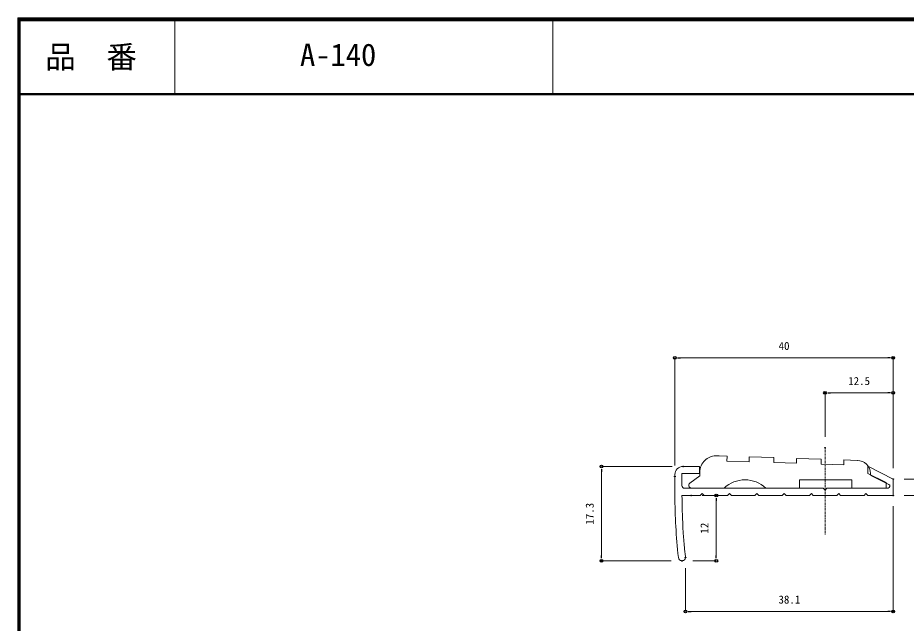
# Model space of a CAD drawing. Units: millimetres, scale not verified. Extents: x -140 to 140, y -96 to 96.
# Drawn here: x -140.5 to 22.3, y -15.2 to 95.7 of the extents above; entities that cross this region are included whole.
import ezdxf
from ezdxf.enums import TextEntityAlignment as Align

# ---------------------------------------------------------------- set-up
doc = ezdxf.new("R2010")
doc.units = ezdxf.units.MM
doc.header["$LTSCALE"] = 0.25
doc.header["$PDMODE"] = 32
doc.header["$PDSIZE"] = 0.125
doc.linetypes.add('USER1', pattern=[1.21666, 0.935822, -0.093613, 0.093613, -0.093613])
doc.layers.add('0-0_0', color=7, linetype='Continuous')
doc.layers.add('0-1_Defpoints', color=7, linetype='Continuous')
for name, color, linetype, lineweight in [('0-2_一般', 7, 'Continuous', 18), ('0-3_CENTER', 2, 'USER1', 18), ('0-5_GREEN', 3, 'Continuous', 18), ('0-7_LEVEL002', 1, 'Continuous', 18)]:
    doc.layers.add(name, color=color, linetype=linetype, lineweight=lineweight)
doc.styles.add('ＭＳ ゴシック', font='')
doc.styles.get('ＭＳ ゴシック').set_extended_font_data('MS Gothic')

# ---------------------------------------------------------------- blocks, each defined once
blk = doc.blocks.new('_DOT')
at = {"layer": '0-0_0'}
blk.add_line((-0.5, 0), (-1, 0), dxfattribs=at)
blk.add_circle((0, 0), 0.25, dxfattribs=at)
blk.add_circle((0, 0), 0.25, dxfattribs=at)
blk = doc.blocks.new('D22')
at = {"layer": '0-1_Defpoints'}
for p in [(-4.2785, 23.8423), (-44.2785, 2.0886), (-4.2785, 1.6386)]:
    blk.add_point(p, dxfattribs=at)
at = {"layer": '0-2_一般', "color": 3}
for p, q in [((-44.2785, 4.0886), (-44.2785, 23.8423)), ((-43.2785, 23.8423), (-5.2785, 23.8423)), ((-4.2785, 3.6386), (-4.2785, 23.8423))]:
    blk.add_line(p, q, dxfattribs=at)
at = {"layer": '0-2_一般', "rotation": 180}
blk.add_blockref('_DOT', (-44.2785, 23.8423), dxfattribs=at)
at = {"layer": '0-2_一般'}
blk.add_blockref('_DOT', (-4.2785, 23.8423), dxfattribs=at)
at = {"layer": '0-2_一般', "style": 'ＭＳ ゴシック'}
blk.add_text('40', height=1.466, dxfattribs=at).set_placement((-25.2785, 24.8423), align=Align.BOTTOM_LEFT)
blk = doc.blocks.new('D23')
at = {"layer": '0-1_Defpoints'}
for p in [(-16.7785, 17.4165), (-16.7785, 7.3727), (-4.2785, 1.6386)]:
    blk.add_point(p, dxfattribs=at)
at = {"layer": '0-2_一般', "color": 3}
for p, q in [((-16.7785, 9.3727), (-16.7785, 17.4165)), ((-5.2785, 17.4165), (-15.7785, 17.4165)), ((-4.2785, 3.6386), (-4.2785, 17.4165))]:
    blk.add_line(p, q, dxfattribs=at)
at = {"layer": '0-2_一般', "rotation": 180}
blk.add_blockref('_DOT', (-16.7785, 17.4165), dxfattribs=at)
at = {"layer": '0-2_一般'}
blk.add_blockref('_DOT', (-4.2785, 17.4165), dxfattribs=at)
at = {"layer": '0-2_一般', "style": 'ＭＳ ゴシック'}
blk.add_text('12.5', height=1.466, dxfattribs=at).set_placement((-12.5285, 18.4165), align=Align.BOTTOM_LEFT)
blk = doc.blocks.new('D24')
at = {"layer": '0-1_Defpoints'}
for p in [(-4.2785, 1.6386), (-4.2785, -1.3614), (11.0787, -1.3614)]:
    blk.add_point(p, dxfattribs=at)
at = {"layer": '0-2_一般', "color": 3}
for p, q in [((11.0787, 2.6386), (11.0787, 3.6386)), ((-2.2785, 1.6386), (11.0787, 1.6386)), ((11.0787, 1.6386), (11.0787, -1.3614)), ((-2.2785, -1.3614), (11.0787, -1.3614)), ((11.0787, -2.3614), (11.0787, -3.3614))]:
    blk.add_line(p, q, dxfattribs=at)
at = {"layer": '0-2_一般'}
for p, rotation in [((11.0787, 1.6386), 270), ((11.0787, -1.3614), 90)]:
    blk.add_blockref('_DOT', p, dxfattribs=dict(at, rotation=rotation))
at = {"layer": '0-2_一般', "style": 'ＭＳ ゴシック'}
blk.add_text('3', height=1.466, rotation=90, dxfattribs=at).set_placement((10.0787, -0.3614), align=Align.BOTTOM_LEFT)
blk = doc.blocks.new('D25')
at = {"layer": '0-1_Defpoints'}
for p in [(-42.7785, 3.9386), (-57.7134, -13.3614), (-42.9785, -13.3614)]:
    blk.add_point(p, dxfattribs=at)
at = {"layer": '0-2_一般', "color": 3}
for p, q in [((-44.7785, 3.9386), (-57.7134, 3.9386)), ((-57.7134, 2.9386), (-57.7134, -12.3614)), ((-44.9785, -13.3614), (-57.7134, -13.3614))]:
    blk.add_line(p, q, dxfattribs=at)
at = {"layer": '0-2_一般'}
for p, rotation in [((-57.7134, 3.9386), 90), ((-57.7134, -13.3614), 270)]:
    blk.add_blockref('_DOT', p, dxfattribs=dict(at, rotation=rotation))
at = {"layer": '0-2_一般', "style": 'ＭＳ ゴシック'}
blk.add_text('17.3', height=1.466, rotation=90, dxfattribs=at).set_placement((-58.7134, -6.7114), align=Align.BOTTOM_LEFT)
blk = doc.blocks.new('D26')
at = {"layer": '0-1_Defpoints'}
for p in [(-41.3052, -1.3614), (-36.6887, -1.3614), (-42.9785, -13.3614)]:
    blk.add_point(p, dxfattribs=at)
at = {"layer": '0-2_一般', "color": 3}
for p, q in [((-39.3052, -1.3614), (-36.6887, -1.3614)), ((-36.6887, -12.3614), (-36.6887, -2.3614)), ((-40.9785, -13.3614), (-36.6887, -13.3614))]:
    blk.add_line(p, q, dxfattribs=at)
at = {"layer": '0-2_一般'}
for p, rotation in [((-36.6887, -1.3614), 90), ((-36.6887, -13.3614), 270)]:
    blk.add_blockref('_DOT', p, dxfattribs=dict(at, rotation=rotation))
at = {"layer": '0-2_一般', "style": 'ＭＳ ゴシック'}
blk.add_text('12', height=1.466, rotation=90, dxfattribs=at).set_placement((-37.6887, -8.3614), align=Align.BOTTOM_LEFT)
blk = doc.blocks.new('D27')
at = {"layer": '0-1_Defpoints'}
for p in [(-4.2785, -1.3614), (-42.3285, -12.7114), (-4.2785, -22.6161)]:
    blk.add_point(p, dxfattribs=at)
at = {"layer": '0-2_一般', "color": 3}
for p, q in [((-4.2785, -3.3614), (-4.2785, -22.6161)), ((-42.3285, -14.7114), (-42.3285, -22.6161)), ((-41.3285, -22.6161), (-5.2785, -22.6161))]:
    blk.add_line(p, q, dxfattribs=at)
at = {"layer": '0-2_一般', "rotation": 180}
blk.add_blockref('_DOT', (-42.3285, -22.6161), dxfattribs=at)
at = {"layer": '0-2_一般'}
blk.add_blockref('_DOT', (-4.2785, -22.6161), dxfattribs=at)
at = {"layer": '0-2_一般', "style": 'ＭＳ ゴシック'}
blk.add_text('38.1', height=1.466, dxfattribs=at).set_placement((-25.3035, -21.6161), align=Align.BOTTOM_LEFT)

msp = doc.modelspace()

# ---------------------------------------------------------------- linework, layer by layer
at = {"layer": '0-2_一般'}
for p, q in [((-18.581, 1.1411), (-18.6587, 2.487)), ((-18.181, -3.0312), (-18.3358, -1.6918))]:
    msp.add_line(p, q, dxfattribs=at)
for points in [[(-18.8225, 9.9713), (-18.8225, 10.5713), (-18.8225, 10.9213), (-18.8225, 11.1846), (-18.8225, 11.6213), (-18.8225, 11.9713), (-18.8225, 12.1713), (-18.6225, 12.1713), (-17.136, 12.1713), (-16.1225, 12.1713), (-15.6225, 12.1713), (-15.6225, 13.4713), (-16.1225, 13.4713), (-18.6225, 13.4713)], [(-0.1225, 8.5248), (0.2311, 8.1712), (4.524, 8.1713), (4.8775, 8.5248), (5.2311, 8.1712), (9.524, 8.1713), (9.8775, 8.5248), (10.2311, 8.1712), (14.524, 8.1713), (14.8775, 8.5248), (15.2311, 8.1712), (18.5775, 8.1713), (19.8775, 8.1713), (19.8775, 9.4713), (19.8775, 11.1713), (15.2275, 13.4963), (15.2275, 12.1963), (18.5775, 10.5213), (18.5775, 9.4713), (7.7311, 9.4712), (7.3776, 9.1177), (7.024, 9.4713), (-18.3225, 9.4713)], [(-20.1225, 11.9713), (-20.1225, 11.6213), (-20.1225, 10.9213), (-20.1225, 10.5713), (-20.1225, 8.1713)], [(-18.8225, 8.1713), (-15.476, 8.1713), (-15.1225, 8.5248), (-14.7689, 8.1712), (-10.476, 8.1713), (-10.1225, 8.5248), (-9.7689, 8.1712), (-5.476, 8.1713), (-5.1225, 8.5248), (-4.7689, 8.1712), (-0.476, 8.1713), (-0.1225, 8.5248)]]:
    msp.add_lwpolyline(points, dxfattribs=at)
for centre, radius, start, end in [((-18.6225, 11.9713), 1.5, 90, 180), ((-18.3225, 9.9713), 0.5, 180, 270), ((79.9207, 8.1713), 100.0432, 180, 183.25704), ((79.8896, 8.1713), 98.7121, 180, 183.30118), ((79.7909, 8.1643), 99.9132, 183.25727, 186.519), ((30.8562, 3.9937), 49.5195, 183.30246, 186.59287), ((-18.8225, -3.1787), 0.65, 180, 270), ((-18.8225, -3.1787), 0.65, 270, 0), ((-19.4573, -3.1787), 1.2848, 360, 6.59287)]:
    msp.add_arc(centre, radius, start, end, dxfattribs=at)
at = {"layer": '0-3_CENTER'}
msp.add_line((7.3775, 16.9054), (7.3775, 0.9019), dxfattribs=at)
at = {"layer": '0-5_GREEN'}
for p, q in [((140.49, 95.6654), (-140.49, 95.6654)), ((140.35, 95.5254), (-140.385, 95.5254)), ((140.21, 95.3854), (-140.28, 95.3854)), ((140.07, 95.2454), (-140.175, 95.2454)), ((139.93, 95.1054), (-140.07, 95.1054)), ((-111.7453, 95.1054), (-111.7453, 81.5254)), ((-42.5045, 95.2938), (-42.5045, 81.7138)), ((139.93, 81.8054), (-140.175, 81.8054)), ((139.93, 81.6654), (-140.175, 81.6654)), ((139.93, 81.5254), (-140.175, 81.5254))]:
    msp.add_line(p, q, dxfattribs=at)
for points in [[(-140.49, 95.6654), (-140.49, -95.6654), (140.49, -95.6654)], [(-140.385, 95.5254), (-140.385, -95.5604), (140.35, -95.5604)], [(-140.28, 95.3854), (-140.28, -95.4554), (140.21, -95.4554)], [(-140.175, 95.2454), (-140.175, -95.3504), (140.07, -95.3504)], [(-140.07, 95.1054), (-140.07, -95.2454), (139.93, -95.2454)]]:
    msp.add_lwpolyline(points, dxfattribs=at)
at = {"layer": '0-7_LEVEL002'}
for p, q in [((-12.6644, 15.4315), (-12.6697, 15.4313)), ((-12.4246, 15.4326), (-12.4296, 15.4326)), ((-14.6367, 14.5908), (-14.6413, 14.5864)), ((13.297, 14.5834), (13.2921, 14.5836)), ((14.9974, 13.8674), (14.994, 13.8708))]:
    msp.add_line(p, q, dxfattribs=at)
for points in [[(13.2921, 14.5836), (10.8355, 14.6647), (10.8355, 13.7642), (6.6953, 13.9008), (6.6953, 14.8013), (2.1814, 14.9503), (2.1512, 14.0508), (-1.9891, 14.1875), (-1.9891, 15.088), (-6.503, 15.237), (-6.5332, 14.3375), (-10.6028, 14.4718), (-10.5725, 15.3713), (-12.0242, 15.4194), (-12.0242, 15.4344), (-12.424, 15.4326), (-12.4296, 15.4328)], [(-15.56, 12.4345), (-15.56, 11.7844), (-17.3795, 10.4199), (-17.381, 10.4188)], [(19.0814, 10.1843), (19.0795, 10.1852), (15.7442, 11.8142), (15.7318, 12.186)], [(-7.3007, 11.0213), (-7.2906, 11.0213), (-7.2805, 11.0213)], [(-3.4786, 9.5213), (2.7066, 9.5213), (2.7066, 11.0213), (12.2998, 11.0213), (12.2998, 9.5213), (18.9232, 9.5213), (18.9258, 9.5213)], [(-17.0778, 9.5213), (-17.0747, 9.5213), (-11.1025, 9.5213)]]:
    msp.add_lwpolyline(points, dxfattribs=at)
for centre, radius, start, end in [((-12.5369, 12.3986), 3.0356, 92.5076, 133.76589), ((-12.5305, 12.3753), 3.0591, 88.10939, 92.50758), ((-12.5802, 12.4345), 2.9798, 133.76589, 180), ((13.2407, 12.0723), 2.5117, 45.7293, 88.71561), ((13.2497, 12.103), 2.4834, 1.91507, 45.27339), ((-17.0831, 10.0216), 0.4965, 126.86616, 198.73706), ((-17.0778, 10.0234), 0.5021, 198.73706, 270), ((-7.3007, 5.4532), 5.5681, 90, 133.06257), ((-7.2805, 5.4532), 5.5681, 46.93743, 90), ((18.9258, 9.8723), 0.351, 270, 346.7499), ((18.9286, 9.8716), 0.348, 346.7499, 63.96963)]:
    msp.add_arc(centre, radius, start, end, dxfattribs=at)

# ---------------------------------------------------------------- block references
at = {"layer": '0-2_一般'}
for name in ['D22', 'D23', 'D25', 'D24', 'D26', 'D27']:
    msp.add_blockref(name, (24.156, 9.5327), dxfattribs=at)

# ---------------------------------------------------------------- texts
at = {"layer": '0-5_GREEN', "color": 7, "style": 'ＭＳ ゴシック'}
for s, p in [('品\u3000番', (-135.4637, 85.2061)), ('A-140', (-88.7916, 85.6096))]:
    msp.add_text(s, height=4.106, dxfattribs=at).set_placement(p, align=Align.BOTTOM_LEFT)

doc.saveas('drawing.dxf')
